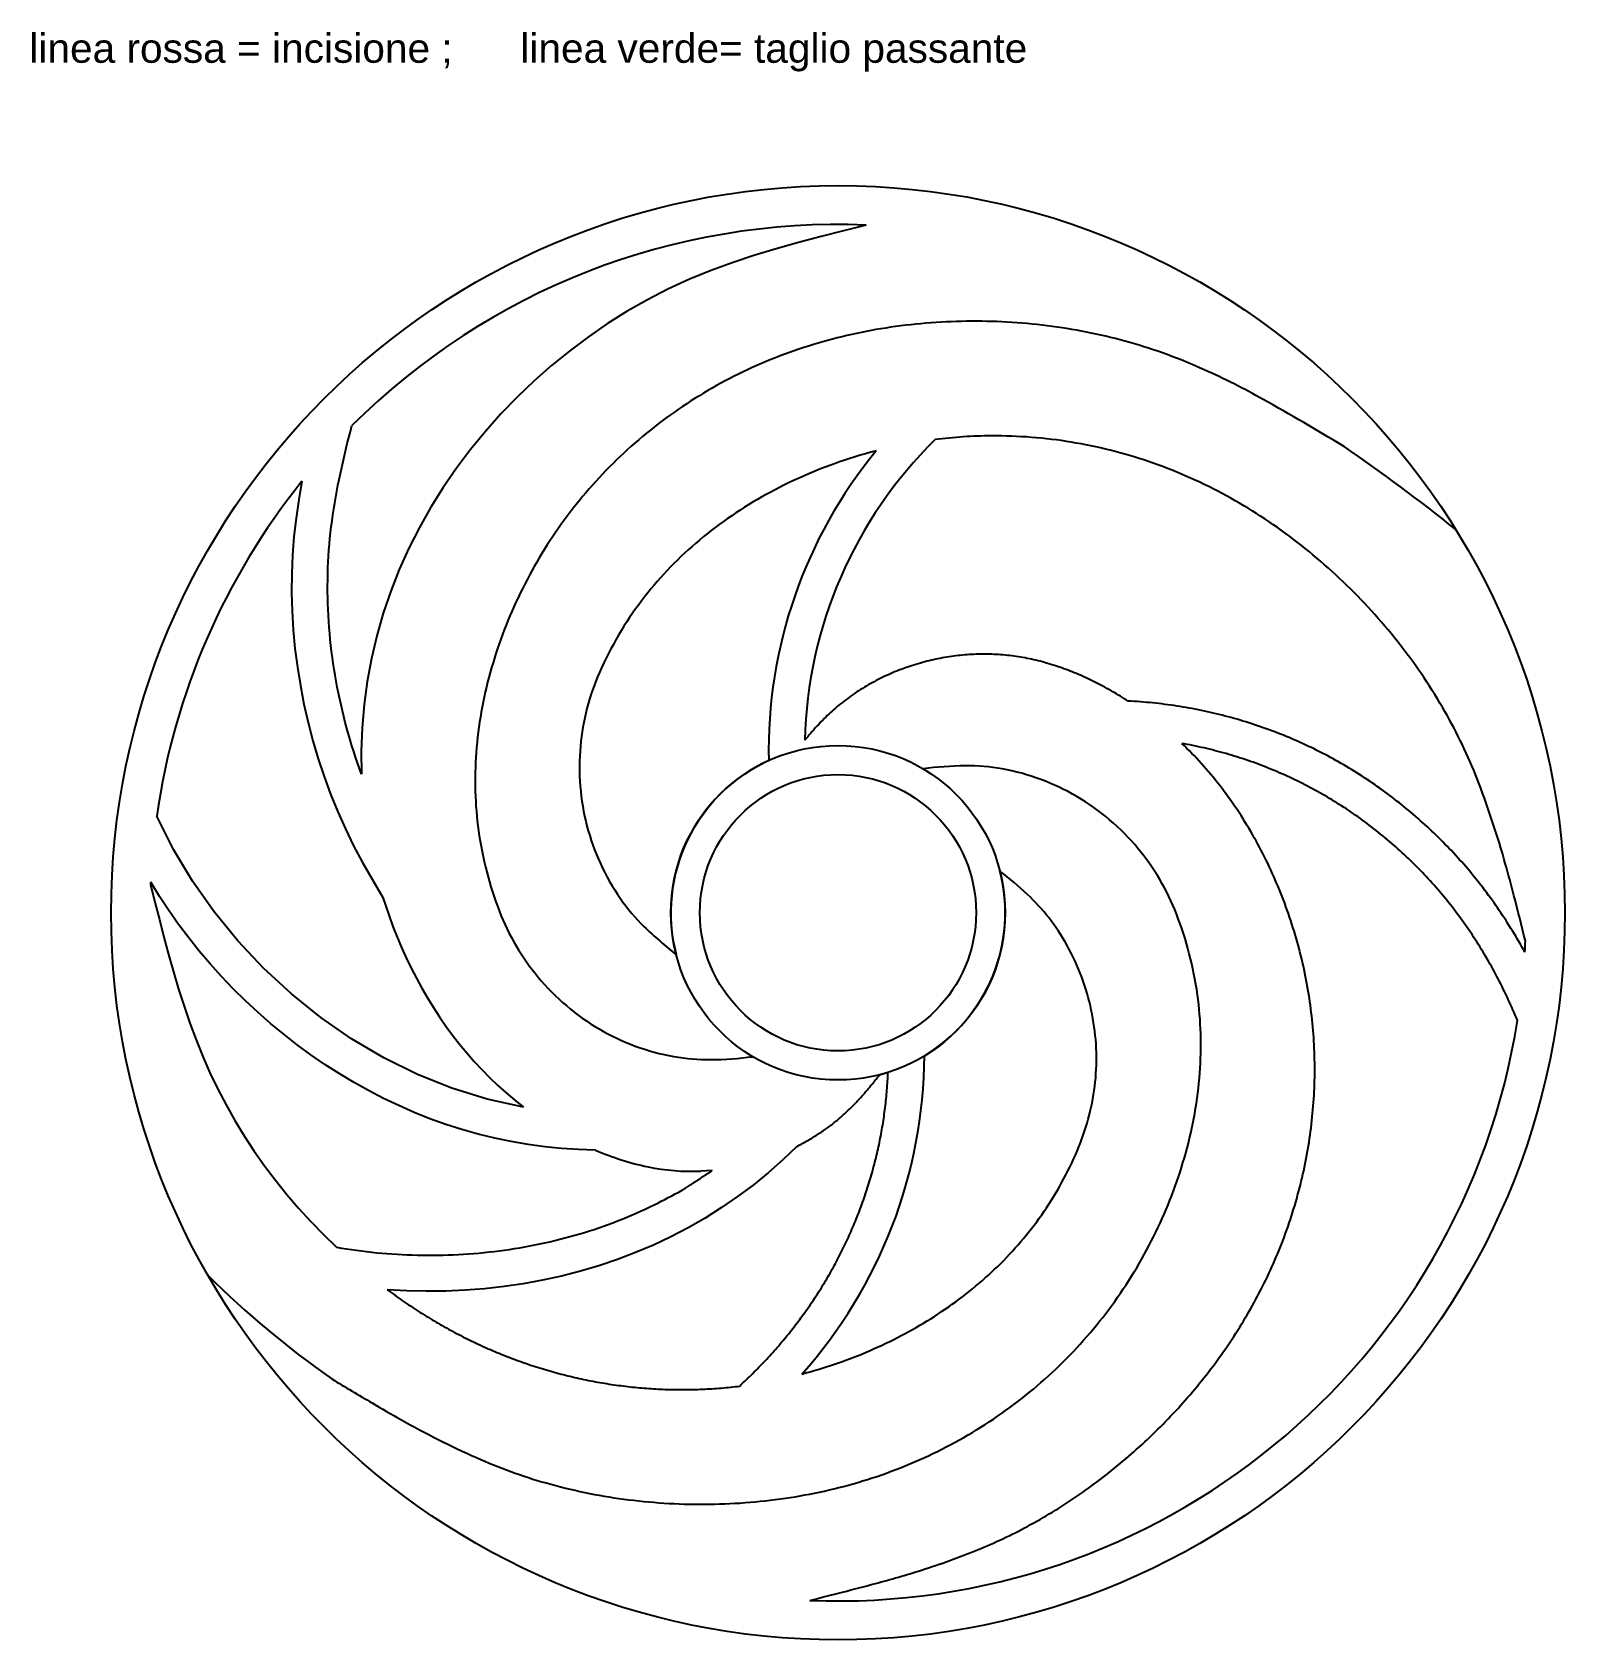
# Model space of a CAD drawing. Extents: x 748 to 1276, y 1404 to 1957.
import ezdxf

# ---------------------------------------------------------------- set-up
doc = ezdxf.new("R2010")
doc.units = 0
doc.header["$MEASUREMENT"] = 0
doc.layers.add('APS_GEOMETRY', color=82, linetype='Continuous')
doc.layers.add('INCISIONI', color=1, linetype='Continuous')

msp = doc.modelspace()

# ---------------------------------------------------------------- linework, layer by layer
at = {"color": 3}
msp.add_circle((1025.524874, 1654.347957), 250, dxfattribs=at)
at = {"layer": 'APS_GEOMETRY'}
for p, q in [((1035.243062, 1890.780041), (1027.454731, 1888.837843)), ((1019.682209, 1886.857691), (1011.941303, 1884.801631)), ((1027.454731, 1888.837843), (1019.682209, 1886.857691)), ((996.61757, 1880.30997), (989.066359, 1877.798461)), ((1004.24782, 1882.631708), (996.61757, 1880.30997)), ((1011.941303, 1884.801631), (1004.24782, 1882.631708)), ((981.609996, 1875.059229), (974.264289, 1872.054318)), ((989.066359, 1877.798461), (981.609996, 1875.059229)), ((967.045011, 1868.746088), (959.965814, 1865.11554)), ((974.264289, 1872.054318), (967.045011, 1868.746088)), ((959.965814, 1865.11554), (953.037079, 1861.17248)), ((953.037079, 1861.17248), (946.268904, 1856.929187)), ((939.67139, 1852.397935), (933.254634, 1847.591)), ((946.268904, 1856.929187), (939.67139, 1852.397935)), ((933.254634, 1847.591), (927.028737, 1842.520659)), ((927.028737, 1842.520659), (921.003797, 1837.199188)), ((921.003797, 1837.199188), (915.190043, 1831.638751)), ((915.190043, 1831.638751), (909.599865, 1825.849638)), ((909.599865, 1825.849638), (904.247451, 1819.840583)), ((857.278832, 1817.707482), (857.814093, 1819.768368)), ((857.814093, 1819.768368), (858.361706, 1821.832431)), ((904.247451, 1819.840583), (899.147043, 1813.620273)), ((855.755134, 1811.54297), (856.248553, 1813.594858)), ((856.248553, 1813.594858), (856.756719, 1815.649677)), ((856.756719, 1815.649677), (857.278832, 1817.707482)), ((899.147043, 1813.620273), (894.312881, 1807.197395)), ((854.815559, 1807.448132), (855.277234, 1809.494102)), ((855.277234, 1809.494102), (855.755134, 1811.54297)), ((841.161009, 1802.687227), (840.043795, 1796.392602)), ((853.534895, 1801.326049), (853.943689, 1803.364261)), ((853.943689, 1803.364261), (854.370811, 1805.404904)), ((854.370811, 1805.404904), (854.815559, 1807.448132)), ((894.312881, 1807.197395), (889.759209, 1800.580635)), ((852.425489, 1795.224429), (852.775094, 1797.256288)), ((852.775094, 1797.256288), (853.14513, 1799.290109)), ((853.14513, 1799.290109), (853.534895, 1801.326049)), ((889.759209, 1800.580635), (885.500267, 1793.77868)), ((840.043795, 1796.392602), (839.114714, 1790.07131)), ((851.506261, 1789.139062), (851.790371, 1791.165972)), ((851.790371, 1791.165972), (852.097014, 1793.194375)), ((852.097014, 1793.194375), (852.425489, 1795.224429)), ((885.500267, 1793.77868), (881.550297, 1786.800217)), ((839.114714, 1790.07131), (838.395001, 1783.720341)), ((851.008442, 1785.089102), (851.245384, 1787.113491)), ((851.245384, 1787.113491), (851.506261, 1789.139062)), ((881.550297, 1786.800217), (877.923541, 1779.653932)), ((838.395001, 1783.720341), (837.900657, 1777.339038)), ((850.44624, 1779.013339), (850.608857, 1781.041615)), ((850.608857, 1781.041615), (850.796134, 1783.065739)), ((850.796134, 1783.065739), (851.008442, 1785.089102)), ((837.900657, 1777.339038), (837.631844, 1770.933861)), ((850.105403, 1772.906013), (850.194598, 1774.945224)), ((850.194598, 1774.945224), (850.308182, 1776.981104)), ((850.308182, 1776.981104), (850.44624, 1779.013339)), ((877.923541, 1779.653932), (874.634241, 1772.348512)), ((837.631844, 1770.933861), (837.585742, 1764.512609)), ((849.999844, 1768.818853), (850.040514, 1770.863785)), ((850.040514, 1770.863785), (850.105403, 1772.906013)), ((874.634241, 1772.348512), (871.696564, 1764.892734)), ((837.585742, 1764.512609), (837.759532, 1758.083082)), ((849.98331, 1766.771532), (849.999844, 1768.818853)), ((849.990826, 1764.722135), (849.98331, 1766.771532)), ((850.022308, 1762.670976), (849.990826, 1764.722135)), ((871.696564, 1764.892734), (869.12107, 1757.299704)), ((837.759532, 1758.083082), (838.150393, 1751.653079)), ((850.077671, 1760.618369), (850.022308, 1762.670976)), ((850.156831, 1758.564628), (850.077671, 1760.618369)), ((850.259702, 1756.510065), (850.156831, 1758.564628)), ((850.386199, 1754.454996), (850.259702, 1756.510065)), ((850.536239, 1752.399734), (850.386199, 1754.454996)), ((850.709737, 1750.344593), (850.536239, 1752.399734)), ((869.12107, 1757.299704), (866.91317, 1749.588709)), ((838.150393, 1751.653079), (838.755506, 1745.230401)), ((850.906605, 1748.289878), (850.709737, 1750.344593)), ((851.126725, 1746.235771), (850.906605, 1748.289878)), ((866.91317, 1749.588709), (865.077883, 1741.77951)), ((838.755506, 1745.230401), (839.57205, 1738.822846)), ((851.369992, 1744.182588), (851.126725, 1746.235771)), ((851.636311, 1742.130707), (851.369992, 1744.182588)), ((851.925588, 1740.080507), (851.636311, 1742.130707)), ((865.077883, 1741.77951), (863.620224, 1733.891869)), ((839.57205, 1738.822846), (840.597206, 1732.438215)), ((852.237728, 1738.032369), (851.925588, 1740.080507)), ((852.572638, 1735.98667), (852.237728, 1738.032369)), ((852.930222, 1733.94379), (852.572638, 1735.98667)), ((840.597206, 1732.438215), (841.828155, 1726.084308)), ((853.310386, 1731.904108), (852.930222, 1733.94379)), ((853.713037, 1729.868002), (853.310386, 1731.904108)), ((863.620224, 1733.891869), (862.545212, 1725.945547)), ((841.828155, 1726.084308), (843.262116, 1719.768937)), ((854.138079, 1727.835853), (853.713037, 1729.868002)), ((854.585418, 1725.808038), (854.138079, 1727.835853)), ((855.054961, 1723.784937), (854.585418, 1725.808038)), ((862.545212, 1725.945547), (861.857863, 1717.960305)), ((843.262116, 1719.768937), (844.897528, 1713.50032)), ((855.546612, 1721.76693), (855.054961, 1723.784937)), ((856.060277, 1719.754394), (855.546612, 1721.76693)), ((856.595862, 1717.747709), (856.060277, 1719.754394)), ((857.153273, 1715.747255), (856.595862, 1717.747709)), ((857.732476, 1713.753453), (857.153273, 1715.747255)), ((858.33356, 1711.766767), (857.732476, 1713.753453)), ((861.857863, 1717.960305), (861.563194, 1709.955904)), ((844.897528, 1713.50032), (846.734208, 1707.287136)), ((858.956498, 1709.787544), (858.33356, 1711.766767)), ((859.601261, 1707.816124), (858.956498, 1709.787544)), ((861.563194, 1709.955904), (861.66618, 1701.95209)), ((846.734208, 1707.287136), (848.77205, 1701.138088)), ((860.267816, 1705.852848), (859.601261, 1707.816124)), ((860.956133, 1703.898056), (860.267816, 1705.852848)), ((861.66618, 1701.95209), (860.956133, 1703.898056)), ((848.77205, 1701.138088), (851.010947, 1695.061878)), ((851.010947, 1695.061878), (853.450793, 1689.067209)), ((796.977777, 1676.097927), (791.229505, 1687.518029)), ((853.450793, 1689.067209), (856.091482, 1683.162784)), ((856.091482, 1683.162784), (858.932906, 1677.357307)), ((803.53214, 1665.176207), (796.977777, 1676.097927)), ((858.932906, 1677.357307), (861.97496, 1671.65948)), ((861.97496, 1671.65948), (868.9909, 1659.582883)), ((789.092789, 1664.066145), (790.596454, 1658.027698)), ((792.159115, 1659.91935), (789.125893, 1664.840595)), ((810.924533, 1654.704691), (803.53214, 1665.176207)), ((795.350533, 1655.088861), (792.159115, 1659.91935)), ((868.9909, 1659.582883), (869.83784, 1656.920057)), ((790.596454, 1658.027698), (792.1178, 1651.996616)), ((798.695201, 1650.352678), (795.350533, 1655.088861)), ((819.094722, 1644.734364), (810.924533, 1654.704691)), ((869.83784, 1656.920057), (871.102808, 1653.245256)), ((871.102808, 1653.245256), (872.454913, 1649.599059)), ((792.1178, 1651.996616), (793.67451, 1645.980263)), ((802.188174, 1645.714349), (798.695201, 1650.352678)), ((872.454913, 1649.599059), (873.893638, 1645.983354)), ((793.67451, 1645.980263), (795.284265, 1639.986003)), ((805.824506, 1641.177425), (802.188174, 1645.714349)), ((827.980766, 1635.315201), (819.094722, 1644.734364)), ((873.893638, 1645.983354), (875.418588, 1642.400663)), ((875.418588, 1642.400663), (877.029537, 1638.85439)), ((795.284265, 1639.986003), (796.964747, 1634.021202)), ((809.599252, 1636.745454), (805.824506, 1641.177425)), ((813.507466, 1632.421986), (809.599252, 1636.745454)), ((877.029537, 1638.85439), (878.726271, 1635.348004)), ((796.964747, 1634.021202), (798.733637, 1628.093223)), ((817.544202, 1628.21057), (813.507466, 1632.421986)), ((837.512673, 1626.507976), (827.980766, 1635.315201)), ((878.726271, 1635.348004), (880.508578, 1631.884976)), ((880.508578, 1631.884976), (882.376244, 1628.468774)), ((798.733637, 1628.093223), (800.608618, 1622.209431)), ((821.704517, 1624.114755), (817.544202, 1628.21057)), ((847.620641, 1618.378238), (837.512673, 1626.507976)), ((882.376244, 1628.468774), (884.329054, 1625.102868)), ((800.608618, 1622.209431), (802.607371, 1616.37719)), ((825.983472, 1620.138103), (821.704517, 1624.114755)), ((830.376617, 1616.284816), (825.983472, 1620.138103)), ((884.329054, 1625.102868), (886.366797, 1621.790726)), ((886.366797, 1621.790726), (888.489258, 1618.53582)), ((802.607371, 1616.37719), (804.747578, 1610.603865)), ((834.880217, 1612.560042), (830.376617, 1616.284816)), ((858.246718, 1610.996905), (847.620641, 1618.378238)), ((888.489258, 1618.53582), (890.696225, 1615.341617)), ((890.696225, 1615.341617), (892.987483, 1612.211587)), ((804.747578, 1610.603865), (807.04692, 1604.896821)), ((839.490593, 1608.969002), (834.880217, 1612.560042)), ((844.204066, 1605.51692), (839.490593, 1608.969002)), ((869.3376, 1604.428817), (858.246718, 1610.996905)), ((892.987483, 1612.211587), (895.362819, 1609.1492)), ((895.362819, 1609.1492), (897.82202, 1606.157925)), ((807.04692, 1604.896821), (809.523079, 1599.263422)), ((849.016958, 1602.209019), (844.204066, 1605.51692)), ((880.839989, 1598.738128), (869.3376, 1604.428817)), ((897.82202, 1606.157925), (900.364873, 1603.241231)), ((900.364873, 1603.241231), (902.991163, 1600.402588)), ((809.523079, 1599.263422), (812.191573, 1593.710786)), ((853.925591, 1599.05052), (849.016958, 1602.209019)), ((858.926285, 1596.046647), (853.925591, 1599.05052)), ((892.702344, 1593.98558), (880.839989, 1598.738128)), ((902.991163, 1600.402588), (905.700656, 1597.64545)), ((905.700656, 1597.64545), (908.492424, 1594.97277)), ((812.191573, 1593.710786), (815.052996, 1588.244336)), ((864.015363, 1593.202623), (858.926285, 1596.046647)), ((869.189147, 1590.52367), (864.015363, 1593.202623)), ((904.884294, 1590.225626), (892.702344, 1593.98558)), ((908.492424, 1594.97277), (911.364726, 1592.386918)), ((911.364726, 1592.386918), (914.315776, 1589.890229)), ((815.052996, 1588.244336), (818.101651, 1582.868779)), ((874.443956, 1588.01501), (869.189147, 1590.52367)), ((879.776113, 1585.681867), (874.443956, 1588.01501)), ((917.343786, 1587.485041), (904.884294, 1590.225626)), ((914.315776, 1589.890229), (917.343786, 1587.485041)), ((818.101651, 1582.868779), (821.331819, 1577.588821)), ((885.18194, 1583.529462), (879.776113, 1585.681867)), ((890.657758, 1581.56302), (885.18194, 1583.529462)), ((896.199871, 1579.787745), (890.657758, 1581.56302)), ((821.331819, 1577.588821), (824.737781, 1572.409166)), ((901.803198, 1578.207527), (896.199871, 1579.787745)), ((907.460295, 1576.824005), (901.803198, 1578.207527)), ((913.163483, 1575.638597), (907.460295, 1576.824005)), ((918.905085, 1574.652722), (913.163483, 1575.638597)), ((824.737781, 1572.409166), (828.313817, 1567.334519)), ((924.677425, 1573.867799), (918.905085, 1574.652722)), ((930.472823, 1573.285246), (924.677425, 1573.867799)), ((936.283604, 1572.906482), (930.472823, 1573.285246)), ((942.102089, 1572.732925), (936.283604, 1572.906482)), ((1011.347074, 1573.989349), (1006.521772, 1569.371426)), ((828.313817, 1567.334519), (832.05421, 1562.369585)), ((982.197604, 1565.723714), (978.378297, 1565.502011)), ((1001.510201, 1564.951575), (996.322244, 1560.736254)), ((1006.521772, 1569.371426), (1001.510201, 1564.951575)), ((832.05421, 1562.369585), (835.953238, 1557.519069)), ((996.322244, 1560.736254), (990.967783, 1556.731924)), ((835.953238, 1557.519069), (840.005185, 1552.787676)), ((990.967783, 1556.731924), (985.456702, 1552.945044)), ((840.005185, 1552.787676), (844.20433, 1548.18011)), ((844.20433, 1548.18011), (848.545101, 1543.701247)), ((979.798884, 1549.382074), (974.004212, 1546.049473)), ((985.456702, 1552.945044), (979.798884, 1549.382074)), ((848.545101, 1543.701247), (853.022984, 1539.357182)), ((968.08257, 1542.953701), (962.043785, 1540.100098)), ((974.004212, 1546.049473), (968.08257, 1542.953701)), ((955.897417, 1537.488487), (949.652943, 1535.116991)), ((962.043785, 1540.100098), (955.897417, 1537.488487)), ((943.319839, 1532.983732), (936.907581, 1531.086834)), ((949.652943, 1535.116991), (943.319839, 1532.983732)), ((910.656543, 1525.825303), (903.990664, 1525.08205)), ((917.29065, 1526.795531), (910.656543, 1525.825303)), ((923.88351, 1527.994611), (917.29065, 1526.795531)), ((930.425646, 1529.424419), (923.88351, 1527.994611)), ((936.907581, 1531.086834), (930.425646, 1529.424419)), ((877.198677, 1524.343757), (870.515214, 1524.71488)), ((883.897144, 1524.195537), (877.198677, 1524.343757)), ((890.601498, 1524.26896), (883.897144, 1524.195537)), ((897.30249, 1524.563895), (890.601498, 1524.26896)), ((903.990664, 1525.08205), (897.30249, 1524.563895))]:
    msp.add_line(p, q, dxfattribs=at)
msp.add_circle((1025.524874, 1654.347957), 47.5, dxfattribs=at)
for centre, radius, start, end in [((1025.524874, 1654.347957), 236.631726, 87.646267, 134.944988), ((1164.324171, 1709.89549), 162.677926, 140.60786, 181.136134), ((1164.502876, 1709.82573), 150.473141, 134.564096, 178.548607), ((1079.870578, 1653.167488), 165.204589, 104.465376, 109.659064), ((1079.163363, 1657.154907), 161.154938, 90.297327, 97.218073), ((1079.177848, 1654.363491), 163.946393, 80.667148, 90.297327), ((1078.872634, 1652.506335), 165.828462, 71.201481, 80.667148), ((1077.995121, 1658.417251), 159.629883, 109.659064, 119.509635), ((1077.415158, 1648.224666), 170.351395, 61.891418, 71.201481), ((1025.524874, 1654.347957), 236.631726, 141.179825, 171.941973), ((1070.955705, 1670.854496), 145.338681, 119.509635, 130.535972), ((1072.125914, 1638.32236), 181.577782, 53.291585, 61.891418), ((1057.730467, 1686.319589), 124.989823, 130.535972, 142.898577), ((1061.562301, 1624.154529), 199.250285, 45.253767, 53.291585), ((1058.963821, 1621.532929), 202.941475, 37.395826, 45.253767), ((1056.843183, 1686.990671), 123.877337, 142.898577, 156.218422), ((1076.152068, 1661.401434), 81.880613, 100.88985, 105.257473), ((1075.948734, 1662.458345), 80.80432, 96.491565, 100.88985), ((1075.852818, 1663.30129), 79.955936, 92.037537, 96.491565), ((1075.777462, 1665.419407), 77.836479, 87.5046, 92.037537), ((1075.853168, 1667.156556), 76.097681, 82.871928, 87.5046), ((1075.839009, 1667.043333), 76.211786, 78.230545, 82.871928), ((1074.885094, 1662.465007), 80.888433, 73.927262, 78.230545), ((1069.621179, 1629.679864), 189.526862, 29.161055, 37.395826), ((1017.686073, 1704.245978), 81.086861, 156.218422, 174.745288), ((1074.878336, 1664.580432), 78.453475, 114.084561, 118.659508), ((1075.561209, 1663.052748), 80.126835, 109.636386, 114.084561), ((1076.157495, 1661.381542), 81.901232, 105.257473, 109.636386), ((1072.058924, 1652.655999), 91.096463, 69.98171, 73.927262), ((1070.061487, 1647.17353), 96.931463, 66.374235, 69.98171), ((1065.011148, 1635.627916), 109.533332, 63.077737, 66.374235), ((1070.64022, 1671.674654), 70.182637, 123.416816, 128.408491), ((1072.741725, 1668.489588), 73.998521, 118.659508, 123.416816), ((1061.665911, 1629.040438), 116.92153, 60.060565, 63.077737), ((1058.351386, 1623.285473), 123.562742, 57.167832, 60.060565), ((1071.474428, 1670.622465), 71.525398, 128.408491, 133.340523), ((1117.861921, 1569.725913), 157.562458, 84.214332, 87.277971), ((1117.250935, 1563.695866), 163.62338, 81.237058, 84.214332), ((1117.057459, 1562.440715), 164.893354, 78.299808, 81.237058), ((1078.511603, 1663.165371), 81.778693, 133.340523, 137.452698), ((1117.103531, 1562.663185), 164.666164, 75.36327, 78.299808), ((1117.175883, 1562.940221), 164.379836, 72.422056, 75.36327), ((1117.450176, 1563.806057), 163.471591, 69.470784, 72.422056), ((1080.408574, 1635.699117), 177.173753, 20.891259, 29.161055), ((1101.638919, 1641.937938), 113.170997, 137.452698, 140.687724), ((1117.666538, 1564.383847), 162.85462, 66.504185, 69.470784), ((1118.265956, 1565.762689), 161.351121, 63.51723, 66.504185), ((1016.647437, 1704.341501), 80.043842, 174.745288, 194.595859), ((1116.974979, 1562.085233), 152.851788, 76.966996, 79.897876), ((1054.726651, 1619.178022), 129.046772, 37.685938, 46.359614), ((1117.158673, 1562.878814), 152.037225, 74.02815, 76.966996), ((1117.238899, 1563.159115), 151.745669, 71.082566, 74.02815), ((1118.800255, 1566.835133), 160.152951, 60.50531, 63.51723), ((1025.524874, 1654.347957), 57.5, 114.501955, 194.390027), ((1117.597244, 1564.204716), 150.640367, 68.123772, 71.082566), ((1118.103136, 1565.464673), 149.282642, 65.136501, 68.123772), ((1118.366475, 1566.068265), 161.034002, 57.50468, 60.50531), ((1039.988641, 1607.792969), 147.670101, 29.823503, 37.685938), ((1118.326535, 1565.946748), 148.751319, 62.143659, 65.136501), ((1118.356055, 1566.002605), 148.688141, 59.147379, 62.143659), ((1117.375447, 1564.512383), 162.878699, 54.542951, 57.50468), ((1116.004903, 1562.5879), 165.24133, 51.611305, 54.542951), ((947.731705, 1585.05794), 319.186712, 15.672487, 20.891259), ((1118.263823, 1565.848207), 148.86799, 56.149223, 59.147379), ((1115.481666, 1561.927472), 166.08391, 48.700524, 51.611305), ((1116.902793, 1563.819017), 151.311351, 53.200394, 56.149223), ((1114.877508, 1561.239761), 166.999309, 45.801132, 48.700524), ((1014.470345, 1703.774579), 77.794146, 194.595859, 214.863747), ((1031.407, 1602.873541), 157.561781, 22.598535, 29.823503), ((1115.579078, 1562.049544), 153.52116, 50.279711, 53.200394), ((1114.833277, 1561.194276), 167.062754, 42.903512, 45.801132), ((1115.163304, 1561.549103), 154.171782, 47.375323, 50.279711), ((1114.883044, 1561.244586), 154.585638, 44.475767, 47.375323), ((1115.324495, 1561.650799), 166.392151, 39.998017, 42.903512), ((1114.977862, 1561.337685), 154.452755, 41.574325, 44.475767), ((765.752744, 1534.000236), 508.192615, 14.382324, 15.672487), ((1025.524874, 1654.347957), 236.631726, 177.458578, 177.646267), ((1025.524874, 1654.347957), 57.5, 301.128339, 14.390027), ((1004.179873, 1568.148975), 126.622861, 46.887512, 52.524004), ((1116.079427, 1562.284218), 165.406686, 37.08237, 39.998017), ((1006.772937, 1698.41203), 68.412941, 214.863747, 225.581826), ((1042.257168, 1608.821487), 70.90811, 38.182516, 46.887512), ((1023.85473, 1599.730061), 165.742138, 15.658693, 22.598535), ((1115.544736, 1561.840525), 153.695, 38.663697, 41.574325), ((1112.837458, 1559.833903), 169.470478, 34.223902, 37.08237), ((-827.218188, 1125.518624), 2152.70276, 13.954064, 14.382324), ((1115.620099, 1561.900823), 153.598483, 35.762318, 38.663697), ((1110.060544, 1557.945021), 172.828918, 31.439479, 34.223902), ((1042.58843, 1734.962408), 119.585977, 225.581826, 232.524004), ((1041.782389, 1608.448107), 71.512119, 28.952179, 38.182516), ((1110.901948, 1558.502701), 159.412963, 32.937368, 35.762318), ((1104.788412, 1554.721909), 179.008225, 28.725867, 31.439479), ((1034.434232, 1604.382971), 79.909782, 20.38468, 28.952179), ((1025.452276, 1600.177869), 164.083017, 8.690765, 15.658693), ((1108.27466, 1556.8006), 162.543424, 30.185048, 32.937368), ((1025.524874, 1654.347957), 236.631726, 356.707339, 357.646267), ((1103.030608, 1553.750321), 168.610078, 27.499603, 30.185048), ((1032.654796, 1603.721746), 81.8081, 12.099804, 20.38468), ((1100.169861, 1552.261135), 171.835221, 24.880896, 27.499603), ((1033.851691, 1603.978334), 80.58401, 3.753803, 12.099804), ((1028.602713, 1600.659434), 160.895987, 1.623923, 8.690765), ((1094.722216, 1549.73463), 177.840224, 22.322297, 24.880896), ((1025.524874, 1654.347957), 236.631726, 267.646267, 350.987896), ((1036.659291, 1604.162541), 77.770374, 355.157544, 3.753803), ((889.857329, 1606.065142), 165.395219, 318.155846, 359.675112), ((1028.018618, 1600.642874), 161.480317, 354.584685, 1.623923), ((914.613671, 1694.638868), 157.761927, 321.817115, 322.524004), ((1025.524874, 1654.347957), 57.5, 284.390027, 287.406967), ((893.524991, 1605.377466), 149.317861, 355.397506, 357.736926), ((1037.462569, 1604.094489), 76.964219, 346.453945, 355.157544), ((954.877716, 1661.907917), 105.865714, 318.15949, 319.199431), ((950.165361, 1665.975594), 112.090848, 319.199431, 320.155412), ((938.756075, 1675.496504), 126.950845, 320.155412, 321.027797), ((931.842838, 1681.089182), 135.843027, 321.027797, 321.817115), ((894.024314, 1605.33727), 148.816922, 353.054196, 355.397506), ((974.085768, 1643.876837), 79.513737, 313.162359, 314.536136), ((971.721925, 1646.279268), 82.884112, 314.536136, 315.827495), ((966.110022, 1651.731367), 90.70836, 315.827495, 317.035457), ((962.791499, 1654.822103), 95.243251, 317.035457, 318.15949), ((894.070241, 1605.331675), 148.770656, 350.708715, 353.054196), ((980.230689, 1637.373898), 70.574847, 305.461544, 307.009149), ((981.25981, 1636.008662), 68.86518, 307.009149, 308.582431), ((981.89457, 1635.213011), 67.847349, 308.582431, 310.174137), ((979.902859, 1637.572042), 70.934733, 310.174137, 311.707661), ((978.07312, 1639.625144), 73.684855, 311.707661, 313.162359), ((894.128697, 1605.322111), 148.711422, 348.361185, 350.708715), ((1028.711812, 1606.202801), 85.96537, 338.880716, 346.453945), ((1022.890893, 1601.12897), 166.63103, 347.701079, 354.584685), ((977.263217, 1642.021978), 76.092598, 298.059519, 299.500105), ((977.617955, 1641.394983), 75.372208, 299.500105, 300.959057), ((978.399233, 1640.092611), 73.85347, 300.959057, 302.43794), ((978.82557, 1639.421795), 73.058638, 302.43794, 303.938278), ((979.741756, 1638.06033), 71.417607, 303.938278, 305.461544), ((978.533574, 1656.131918), 91.009038, 246.402676, 258.364532), ((976.630713, 1643.208569), 77.437239, 296.635697, 298.059519), ((894.238559, 1605.299482), 148.599254, 346.011769, 348.361185), ((1007.899235, 1614.241755), 108.276536, 332.48766, 338.880716), ((975.392659, 1640.878514), 75.435609, 258.364532, 272.268281), ((862.954899, 1739.686778), 210.916394, 303.609842, 303.77128), ((885.296172, 1706.277568), 170.725503, 303.77128, 303.964115), ((913.730497, 1664.064943), 119.829367, 303.964115, 304.185316), ((921.90065, 1652.036297), 105.2884, 304.185316, 304.423943), ((927.689196, 1643.589913), 95.048837, 304.423943, 304.659129), ((925.60094, 1646.610338), 98.720864, 304.659129, 304.766589), ((918.001771, 1657.557726), 112.047254, 304.766589, 304.862197), ((912.643678, 1665.249183), 121.421029, 304.862197, 304.904449), ((902.599995, 1679.644083), 138.973486, 304.904449, 304.942489), ((891.572664, 1605.963583), 151.346622, 343.696359, 346.011769), ((1023.280671, 1601.043992), 166.232097, 340.849845, 347.701079), ((869.399443, 1742.495367), 210.206121, 296.226432, 299.18797), ((962.305505, 1576.177554), 19.698507, 299.18797, 303.091925), ((-603.837125, 3979.375765), 2888.176217, 303.091925, 303.125456), ((-15.063724, 3077.075723), 1810.772169, 303.125456, 303.167645), ((194.893396, 2755.831837), 1427.001891, 303.167645, 303.220803), ((494.119447, 2298.928654), 880.836395, 303.220803, 303.287818), ((598.89732, 2139.345654), 689.930302, 303.287818, 303.372215), ((745.13372, 1917.332318), 424.08259, 303.372215, 303.478099), ((795.12802, 1841.736405), 333.45052, 303.478099, 303.609842), ((890.459443, 1606.289188), 152.506483, 341.401265, 343.696359), ((997.320618, 1619.75153), 120.204016, 326.932007, 332.48766), ((891.324932, 1697.988731), 160.591932, 286.422724, 296.226432), ((889.143381, 1606.73206), 153.895063, 339.119836, 341.401265), ((993.550965, 1622.205936), 124.702281, 321.528404, 326.932007), ((888.758959, 1606.878704), 154.306505, 336.846347, 339.119836), ((886.277558, 1715.113159), 178.44472, 277.328349, 286.422724), ((888.530973, 1606.9762), 154.554463, 334.575102, 336.846347), ((993.377905, 1622.343455), 124.923327, 316.205054, 321.528404), ((1021.123073, 1601.793243), 168.516085, 334.052473, 340.849845), ((884.819488, 1720.235628), 183.651926, 260.029878, 268.757619), ((884.934824, 1725.553842), 188.971391, 268.757619, 277.328349), ((888.553259, 1606.965607), 154.529788, 332.303744, 334.575102), ((888.991081, 1606.735781), 154.03531, 330.028007, 332.303744), ((990.152059, 1625.436383), 129.392363, 311.00903, 316.205054), ((889.629052, 1606.367864), 153.298852, 327.745232, 330.028007), ((986.277602, 1629.892017), 135.296945, 306.106172, 311.00903), ((1014.042074, 1605.238853), 176.390905, 327.638315, 334.052473), ((983.535437, 1677.085718), 189.711474, 233.434029, 235.388877), ((980.995436, 1673.405307), 185.239669, 235.388877, 237.377654), ((888.421568, 1607.12987), 154.726673, 325.475338, 327.745232), ((979.566407, 1639.093282), 146.685686, 301.479994, 306.106172), ((979.743226, 1671.448962), 182.916888, 237.377654, 239.402882), ((886.0916, 1608.73269), 157.554708, 323.255222, 325.475338), ((977.344673, 1667.392764), 178.204585, 239.402882, 241.46683), ((976.21065, 1665.307034), 175.830501, 241.46683, 243.571468), ((880.422621, 1613.07749), 164.698301, 318.947914, 321.080249), ((882.268683, 1611.586855), 162.325552, 321.080249, 323.255222), ((976.658567, 1643.842167), 152.254119, 297.091528, 301.479994), ((1002.042299, 1612.842891), 190.597101, 321.574743, 327.638315), ((974.129544, 1661.11991), 171.154711, 243.571468, 245.718419), ((973.099351, 1658.836327), 168.649506, 245.718419, 247.908903), ((876.818167, 1616.216551), 169.478028, 316.856199, 318.947914), ((972.336799, 1652.290722), 161.74389, 292.895059, 297.091528), ((971.872151, 1655.81275), 165.386373, 247.908903, 250.134434), ((972.121508, 1656.502889), 166.120178, 250.134434, 252.35425), ((972.3536, 1657.232514), 166.885828, 252.35425, 254.567113), ((874.961772, 1617.956399), 172.022291, 314.805424, 316.856199), ((971.212925, 1654.940719), 164.622199, 284.730007, 288.810257), ((971.193158, 1654.998749), 164.683504, 288.810257, 292.895059), ((972.394591, 1657.380997), 167.039865, 254.567113, 256.777295), ((972.358416, 1657.22704), 166.881715, 256.777295, 258.989083), ((972.298993, 1656.921642), 166.57059, 258.989083, 261.206751), ((871.618232, 1621.322726), 176.766911, 312.792018, 314.805424), ((996.747703, 1617.043137), 197.355415, 315.782148, 321.574743), ((972.136045, 1655.868241), 165.50466, 261.206751, 263.434531), ((972.050452, 1655.124561), 164.756071, 263.434531, 265.676582), ((971.908675, 1653.249241), 162.8754, 265.676582, 267.936958), ((971.863154, 1651.985547), 161.610886, 267.936958, 270.219571), ((971.870113, 1650.169651), 159.794977, 270.219571, 272.521887), ((971.838307, 1650.891793), 160.517819, 272.521887, 274.813164), ((971.729975, 1652.178347), 161.808926, 274.813164, 277.090404), ((992.700448, 1620.981375), 203.002537, 310.122366, 315.782148), ((995.621007, 1617.515846), 198.470478, 304.321282, 310.122366), ((1002.373726, 1607.624625), 186.494024, 298.269931, 304.321282), ((1006.6316, 1599.706942), 177.504074, 292.144966, 298.269931), ((976.548318, 1673.626654), 257.310889, 287.570564, 292.144966), ((949.155482, 1760.133993), 348.051658, 284.85283, 287.570564), ((657.621886, 2859.439119), 1485.357069, 283.954064, 284.85283)]:
    msp.add_arc(centre, radius, start, end, dxfattribs=at)
at = {"layer": 'INCISIONI'}
msp.add_circle((1025.524874, 1654.347957), 57.5, dxfattribs=at)
for centre, radius, start, end in [((1072.35716, 1658.480288), 199.250285, 90.253767, 98.291585), ((1072.373508, 1654.789134), 202.941475, 82.395826, 90.253767), ((1069.808593, 1675.96806), 181.577782, 98.291585, 106.891418), ((1074.148645, 1668.085777), 189.526862, 74.161055, 82.395826), ((1066.546667, 1686.710108), 170.351395, 106.891418, 116.201481), ((1077.251617, 1679.023066), 178.157926, 69.828923, 74.161055), ((1069.325936, 1657.448094), 201.142613, 65.891259, 69.828923), ((1049.627988, 1613.430796), 249.36638, 60.672487, 65.891259), ((1064.54966, 1690.768296), 165.828462, 116.201481, 125.667148), ((646.304846, 895.525381), 1072.808996, 58.954064, 60.672487), ((1063.452272, 1692.297323), 163.946393, 125.667148, 135.297327), ((840.817484, 1291.846484), 634.068549, 51.217434, 55.541487), ((1061.468199, 1694.26091), 161.154938, 135.297327, 145.057486), ((1064.787808, 1691.941455), 165.204589, 145.057486, 154.659064), ((1059.749516, 1694.32745), 159.629883, 154.659064, 164.509635), ((1045.977437, 1698.144292), 145.338681, 164.509635, 175.535972), ((1025.690309, 1699.728108), 124.989823, 175.535972, 187.898577), ((1070.462143, 1585.279176), 119.585977, 90.581826, 97.524004), ((1069.942501, 1636.449573), 68.412941, 79.863747, 90.581826), ((1068.291506, 1627.214789), 77.794146, 59.595859, 79.863747), ((1067.152944, 1625.274478), 80.043842, 39.745288, 59.595859), ((1024.588378, 1699.57523), 123.877337, 187.898577, 201.218422), ((1066.350972, 1624.607597), 81.086861, 21.218422, 39.745288), ((984.698776, 1684.088317), 81.086861, 201.218422, 219.745288), ((1026.46137, 1609.120683), 123.877337, 7.898577, 21.218422), ((983.896804, 1683.421435), 80.043842, 219.745288, 239.595859), ((1025.359439, 1608.967806), 124.989823, 355.535972, 7.898577), ((982.758242, 1681.481124), 77.794146, 239.595859, 259.863747), ((981.107247, 1672.246341), 68.412941, 259.863747, 270.581826), ((980.587605, 1723.416738), 119.585977, 270.581826, 277.524004), ((1005.072311, 1610.551622), 145.338681, 344.509635, 355.535972), ((991.300231, 1614.368464), 159.629883, 334.659064, 344.509635), ((986.26194, 1616.754459), 165.204589, 325.057486, 334.659064), ((1035.988022, 1758.181346), 322.209553, 225.172674, 235.063825), ((989.581549, 1614.435004), 161.154938, 315.297327, 325.057486), ((987.597476, 1616.398591), 163.946393, 305.667148, 315.297327), ((1961.673249, 3338.373947), 2152.70276, 238.954064, 239.382324), ((1124.112819, 1923.133281), 508.192615, 239.382324, 240.672487), ((986.500088, 1617.927617), 165.828462, 296.201481, 305.667148), ((1031.53751, 1758.351475), 319.186712, 240.672487, 245.891259), ((973.529516, 1628.726041), 177.173753, 245.891259, 254.161055), ((984.503081, 1621.985806), 170.351395, 286.891418, 296.201481), ((976.901102, 1640.610136), 189.526862, 254.161055, 262.395826), ((981.241155, 1632.727854), 181.577782, 278.291585, 286.891418), ((978.676239, 1653.90678), 202.941475, 262.395826, 270.253767), ((978.692588, 1650.215625), 199.250285, 270.253767, 278.291585)]:
    msp.add_arc(centre, radius, start, end, dxfattribs=at)

# ---------------------------------------------------------------- texts
at = {"insert": (747.410642, 1956.587657), "char_height": 10, "attachment_point": 1}
msp.add_mtext_dynamic_manual_height_columns('{\\fArial|b0|i0|c0|p34;linea rossa = incisione ;      linea verde= taglio passante}', width=523.26849538, gutter_width=1, heights=[0], dxfattribs=at)

doc.saveas('drawing.dxf')
